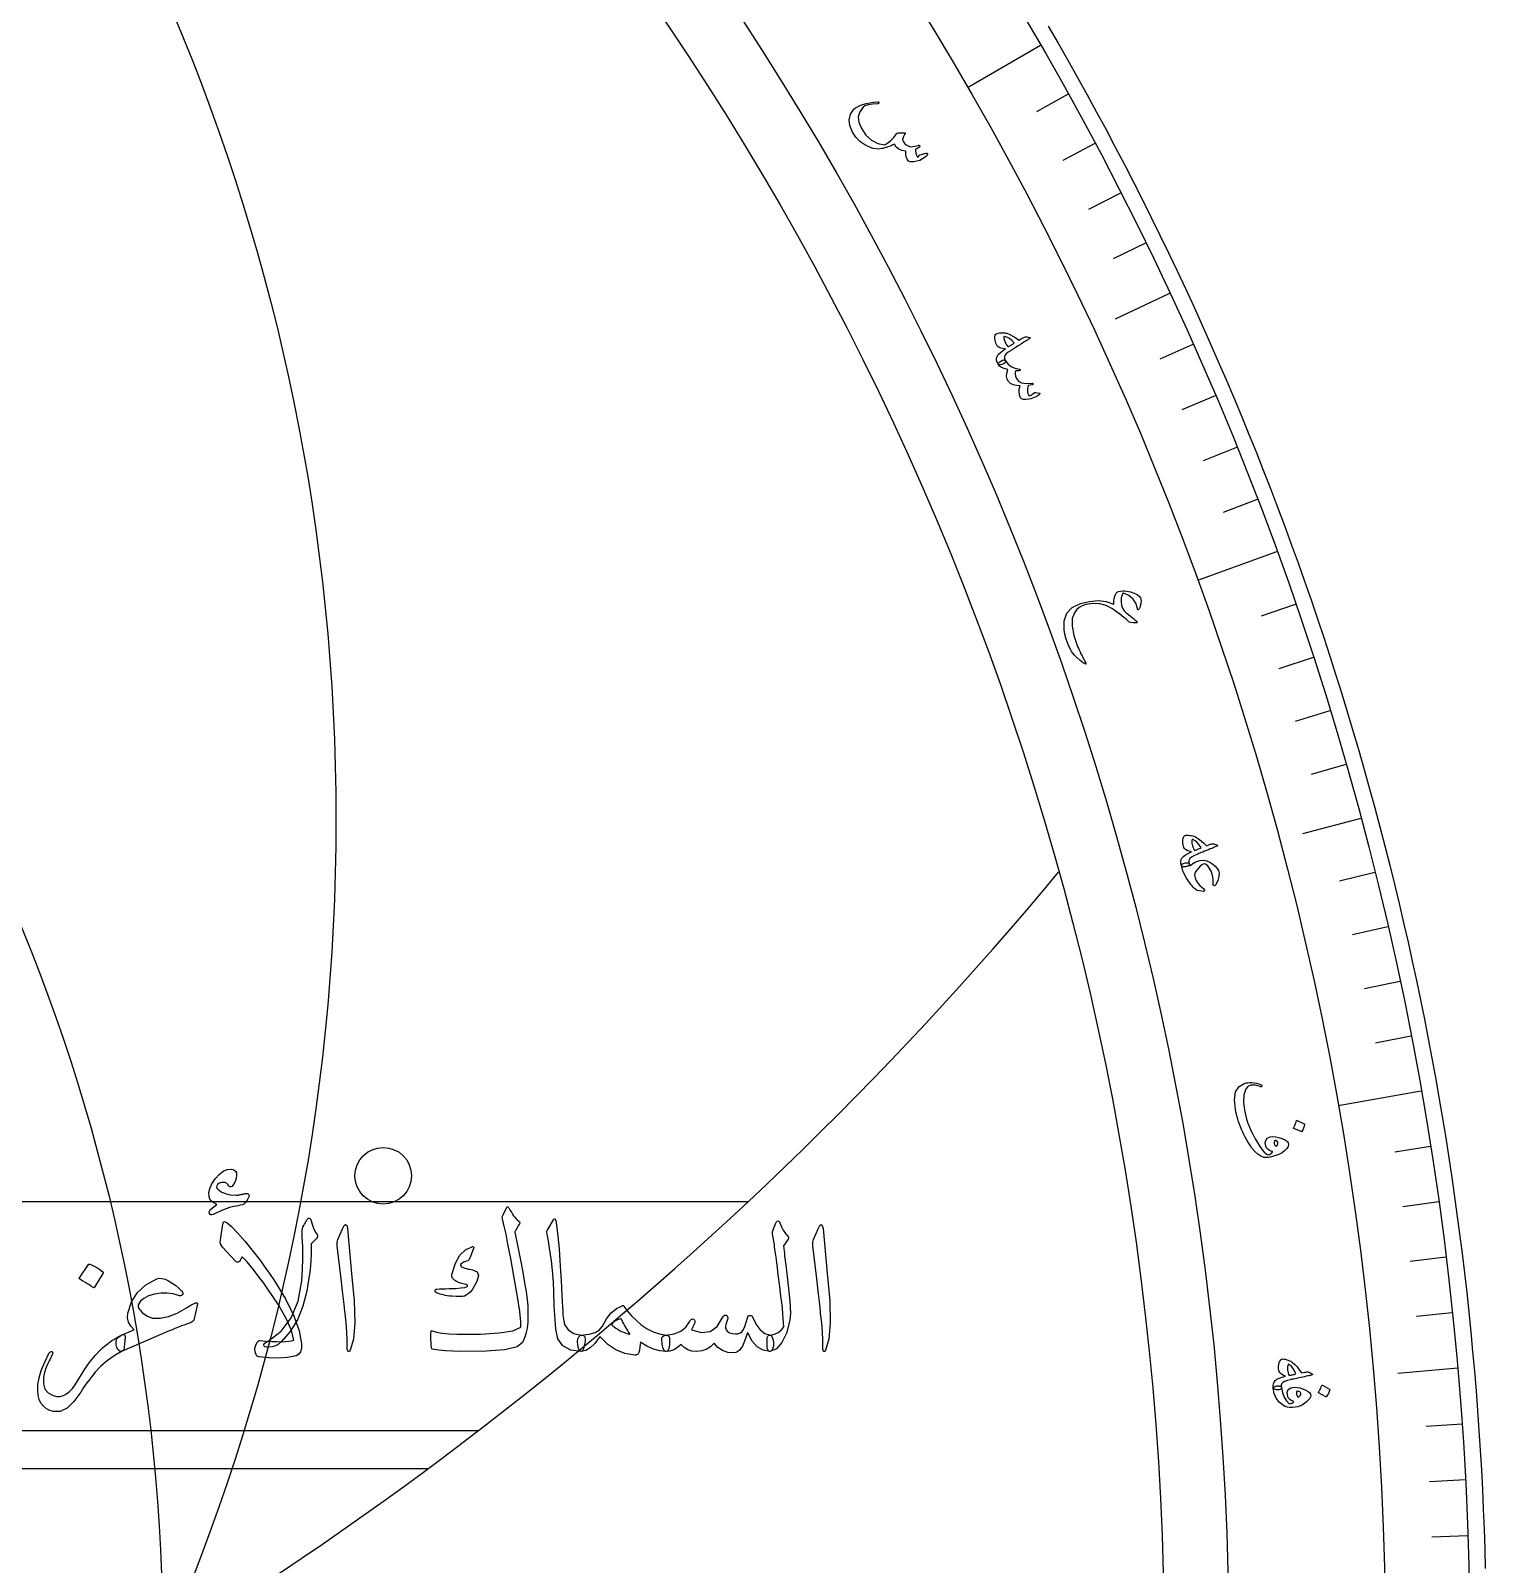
# Model space of a CAD drawing. Header units: millimetres. Extents: x -91 to 91, y -91 to 118.
# Drawn here: x 49.87 to 90.97, y 2.35 to 45.69 of the extents above; entities that cross this region are included whole.
import ezdxf

# ---------------------------------------------------------------- set-up
doc = ezdxf.new("R2010")
doc.units = ezdxf.units.MM
for name, color, linetype in [('CUT_OUTER', 1, 'Continuous'), ('ENGRAVE', 7, 'Continuous'), ('ENGRAVE_FINE', 8, 'Continuous'), ('TEXT', 5, 'Continuous')]:
    doc.layers.add(name, color=color, linetype=linetype)

msp = doc.modelspace()

# ---------------------------------------------------------------- linework, layer by layer
at = {"layer": 'CUT_OUTER'}
msp.add_lwpolyline([(78.6215, 45.822), (78.9012, 45.3387), (79.1779, 44.8537), (79.4516, 44.3671), (79.7224, 43.8787), (79.9901, 43.3887), (80.2548, 42.8971), (80.5165, 42.4039), (80.7752, 41.909), (81.0308, 41.4126), (81.2834, 40.9146), (81.5329, 40.4151), (81.7794, 39.9141), (82.0227, 39.4115), (82.263, 38.9075), (82.5002, 38.402), (82.7343, 37.8951), (82.9652, 37.3867), (83.1931, 36.877), (83.4178, 36.3658), (83.6394, 35.8533), (83.8578, 35.3394), (84.073, 34.8242), (84.2851, 34.3077), (84.4941, 33.7899), (84.6998, 33.2708), (84.9023, 32.7504), (85.1017, 32.2289), (85.2979, 31.7061), (85.4908, 31.1821), (85.6805, 30.657), (85.867, 30.1307), (86.0503, 29.6032), (86.2303, 29.0747), (86.4071, 28.545), (86.5806, 28.0143), (86.7508, 27.4825), (86.9178, 26.9497), (87.0816, 26.4159), (87.242, 25.8811), (87.3992, 25.3453), (87.553, 24.8085), (87.7036, 24.2709), (87.8509, 23.7323), (87.9949, 23.1928), (88.1355, 22.6524), (88.2728, 22.1112), (88.4069, 21.5691), (88.5375, 21.0263), (88.6649, 20.4826), (88.7889, 19.9382), (88.9096, 19.393), (89.0269, 18.8471), (89.1408, 18.3005), (89.2515, 17.7532), (89.3587, 17.2052), (89.4626, 16.6566), (89.5631, 16.1074), (89.6603, 15.5575), (89.754, 15.0071), (89.8444, 14.4561), (89.9314, 13.9045), (90.0151, 13.3525), (90.0953, 12.7999), (90.1721, 12.2468), (90.2456, 11.6933), (90.3156, 11.1394), (90.3823, 10.585), (90.4455, 10.0302), (90.5054, 9.4751), (90.5618, 8.9196), (90.6148, 8.3637), (90.6644, 7.8076), (90.7106, 7.2511), (90.7534, 6.6944), (90.7928, 6.1374), (90.8287, 5.5802), (90.8613, 5.0228), (90.8904, 4.4652), (90.9161, 3.9074), (90.9383, 3.3495), (90.9572, 2.7914), (90.9726, 2.2333)], dxfattribs=at)
at = {"layer": 'ENGRAVE'}
for points in [[(78.4064, 45.2679), (76.3432, 44.0768)], [(82.0534, 38.2621), (80.5111, 37.543)], [(85.0759, 30.9651), (82.8372, 30.1503)], [(87.451, 23.4324), (85.8072, 22.992)], [(89.1605, 15.7214), (86.8143, 15.3077)], [(90.1914, 7.8907), (88.4962, 7.7424)]]:
    msp.add_lwpolyline(points, dxfattribs=at)
for centre, radius in [((0, 0), 90.5359), ((0, 0), 88.1535), ((0, 0), 83.7291), ((0, 0), 81.9), ((0, 23.4034), 58.4966), ((0, 0), 53.6109), ((59.8315, 13.3322), 0.8)]:
    msp.add_circle(centre, radius, dxfattribs=at)
msp.add_arc((0, 87.485), 102.6048, 219.725372, 320.274628, dxfattribs=at)
at = {"layer": 'ENGRAVE_FINE'}
for points in [[(79.1845, 43.8927), (78.2915, 43.3977)], [(79.9385, 42.504), (79.0369, 42.0247)], [(80.6681, 41.1024), (79.7583, 40.6389)], [(81.3731, 39.6883), (80.4554, 39.2407)], [(82.7087, 36.8243), (81.7759, 36.409)], [(83.3387, 35.3752), (82.3989, 34.9763)], [(83.9434, 33.9153), (82.9968, 33.5329)], [(84.5225, 32.4452), (83.5693, 32.0793)], [(85.6034, 29.4756), (84.638, 29.1432)], [(86.1048, 27.9771), (85.1337, 27.6616)], [(86.5799, 26.4701), (85.6035, 26.1716)], [(87.0287, 24.9551), (86.0472, 24.6736)], [(87.8466, 21.9026), (86.8559, 21.6556)], [(88.2155, 20.3661), (87.2206, 20.1365)], [(88.5575, 18.8235), (87.5588, 18.6112)], [(88.8725, 17.2751), (87.8702, 17.0802)], [(89.4213, 14.1629), (88.4128, 14.0032)], [(70.1335, 12.5914), (-70.1335, 12.5914)], [(89.6548, 12.6002), (88.6437, 12.4581)], [(89.8611, 11.0336), (88.8476, 10.9091)], [(90.0399, 9.4636), (89.0245, 9.3569)], [(62.5216, 6.129), (-62.5216, 6.129)], [(90.3154, 6.3155), (89.2968, 6.2442)], [(61.0906, 5.049), (-61.0906, 5.049)], [(90.4118, 4.7383), (89.3922, 4.6848)], [(90.4807, 3.1597), (89.4603, 3.124)]]:
    msp.add_lwpolyline(points, dxfattribs=at)
at = {"layer": 'TEXT'}
for points in [[(75.1728, 42.2282), (75.1847, 42.2298), (75.1944, 42.2286), (75.202, 42.2248), (75.2075, 42.2184), (75.2116, 42.2084), (75.2128, 42.1986), (75.2109, 42.1889), (75.206, 42.1794), (75.1854, 42.1511), (75.156, 42.1228), (75.118, 42.0943), (75.0713, 42.0658), (74.9906, 42.0269), (74.9083, 42), (74.8245, 41.9849), (74.7391, 41.9817), (74.7166, 41.9844), (74.6971, 41.9902), (74.6806, 41.9991), (74.667, 42.0112), (74.6331, 42.0634), (74.6098, 42.127), (74.5971, 42.2022), (74.595, 42.2889), (74.4864, 42.3013), (74.3978, 42.3384), (74.3291, 42.4003), (74.2801, 42.4869), (74.2319, 42.4631), (74.1848, 42.4415), (74.1387, 42.4222), (74.0938, 42.4051), (74.0497, 42.3902), (74.0061, 42.3772), (73.963, 42.3661), (73.9205, 42.3569), (73.8404, 42.3463), (73.76, 42.3478), (73.6791, 42.3614), (73.598, 42.387), (73.4393, 42.4647), (73.3016, 42.5639), (73.1848, 42.6849), (73.0888, 42.8277), (73.0138, 43.0079), (72.9959, 43.175), (73.0353, 43.3291), (73.1321, 43.4704), (73.1752, 43.5074), (73.2313, 43.5426), (73.3003, 43.5759), (73.3823, 43.6074), (73.476, 43.6352), (73.5781, 43.6565), (73.6885, 43.6712), (73.8072, 43.6793), (73.8151, 43.679), (73.8219, 43.6769), (73.8275, 43.673), (73.832, 43.6673), (73.8351, 43.6608), (73.8366, 43.6545), (73.8365, 43.6484), (73.8349, 43.6424), (73.8307, 43.6366), (73.8253, 43.6323), (73.8187, 43.6295), (73.8108, 43.6282), (73.6545, 43.6147), (73.5321, 43.5931), (73.4437, 43.5635), (73.3892, 43.526), (73.2965, 43.3969), (73.2566, 43.2566), (73.2692, 43.1052), (73.3343, 42.9423), (73.47, 42.7408), (73.6267, 42.5944), (73.8048, 42.5029), (74.0045, 42.4663), (74.0928, 42.5176), (74.1781, 42.5857), (74.2602, 42.6707), (74.3391, 42.7728), (74.3465, 42.7842), (74.3542, 42.7925), (74.3622, 42.7977), (74.3706, 42.7997), (74.402, 42.802), (74.4316, 42.804), (74.4594, 42.8056), (74.4854, 42.8069), (74.5092, 42.8078), (74.5306, 42.8079), (74.5497, 42.8075), (74.5664, 42.8064), (74.5741, 42.8048), (74.5789, 42.8011), (74.5809, 42.7954), (74.58, 42.7878), (74.5786, 42.7832), (74.5761, 42.7767), (74.5726, 42.7681), (74.5681, 42.7574), (74.5624, 42.7449), (74.5554, 42.731), (74.547, 42.7155), (74.5373, 42.6986), (74.5191, 42.665), (74.507, 42.6387), (74.5011, 42.6195), (74.5014, 42.6076), (74.5294, 42.5473), (74.572, 42.4954), (74.6292, 42.4518), (74.7011, 42.4164), (74.739, 42.4103), (74.7933, 42.4138), (74.8641, 42.427), (74.9514, 42.4498), (74.9597, 42.4519), (74.9678, 42.4517), (74.9758, 42.4493), (74.9836, 42.4445), (74.9898, 42.4394), (74.9942, 42.4336), (74.9967, 42.4272), (74.9974, 42.42), (74.9884, 42.4037), (74.9642, 42.3858), (74.9248, 42.3663), (74.8702, 42.3451), (74.8681, 42.2848), (74.8772, 42.2267), (74.8973, 42.1709), (74.9285, 42.1173), (74.9444, 42.1272), (74.9564, 42.1367), (74.9645, 42.1458), (74.9689, 42.1547), (74.9724, 42.164), (74.9772, 42.171), (74.9832, 42.1759), (74.9905, 42.1785)], [(78.0813, 37.0253), (78.1021, 37.0185), (78.1089, 37.0086), (78.1017, 36.9956), (78.0805, 36.9795), (78.067, 36.9711), (78.0485, 36.9594), (78.0249, 36.9441), (77.9962, 36.9254), (77.9622, 36.9033), (77.9224, 36.8777), (77.8768, 36.8487), (77.8254, 36.8163), (77.775, 36.7844), (77.7298, 36.7559), (77.6899, 36.7307), (77.6552, 36.709), (77.6259, 36.6907), (77.6022, 36.6758), (77.5841, 36.6645), (77.5715, 36.6567), (77.4932, 36.6053), (77.4361, 36.5576), (77.4, 36.5136), (77.3851, 36.4732), (77.3834, 36.4489), (77.3873, 36.4223), (77.3968, 36.3935), (77.412, 36.3624), (77.4176, 36.3425), (77.4152, 36.324), (77.4048, 36.307), (77.3862, 36.2915), (77.3617, 36.2775), (77.3355, 36.2663), (77.3077, 36.2578), (77.2782, 36.252), (77.2518, 36.2499), (77.2307, 36.2514), (77.215, 36.2564), (77.2046, 36.265), (77.177, 36.3253), (77.1636, 36.3821), (77.1644, 36.4355), (77.1795, 36.4855), (77.212, 36.537), (77.2616, 36.5902), (77.3282, 36.6453), (77.412, 36.7023), (77.3416, 36.7086), (77.2826, 36.721), (77.2352, 36.7396), (77.1993, 36.7643), (77.1791, 36.7886), (77.1609, 36.8198), (77.1447, 36.8579), (77.1304, 36.9029), (77.1191, 36.9522), (77.113, 36.9951), (77.112, 37.0318), (77.1161, 37.0621), (77.126, 37.0897), (77.1397, 37.1115), (77.1573, 37.1273), (77.1788, 37.1373), (77.208, 37.1449), (77.2419, 37.1501), (77.2804, 37.1529), (77.3236, 37.1533), (77.3678, 37.152), (77.4038, 37.1495), (77.4315, 37.1458), (77.4509, 37.141), (77.5383, 37.1044), (77.625, 37.0603), (77.7109, 37.0086), (77.7961, 36.9494), (77.8388, 36.9734), (77.8758, 36.9937), (77.9073, 37.0102), (77.9331, 37.023), (77.9555, 37.0321), (77.9769, 37.0374), (77.9973, 37.0391), (78.0165, 37.0371)], [(77.6636, 36.8667), (77.5953, 36.9366), (77.5264, 36.9906), (77.4569, 37.0287), (77.3868, 37.051), (77.3788, 37.0508), (77.3728, 37.0478), (77.3689, 37.0419), (77.3671, 37.0331), (77.3684, 37.0042), (77.3729, 36.9745), (77.3809, 36.944), (77.3923, 36.9126), (77.4071, 36.8803), (77.4252, 36.8472), (77.4467, 36.8132), (77.4716, 36.7784), (77.4763, 36.7734), (77.4825, 36.7688), (77.4903, 36.7646), (77.4997, 36.7608), (77.5179, 36.7711), (77.5367, 36.7822), (77.5562, 36.7942), (77.5764, 36.807), (77.5972, 36.8207), (77.6187, 36.8352), (77.6408, 36.8505), (77.6636, 36.8667)], [(78.3794, 35.4491), (78.3852, 35.4456), (78.3867, 35.4391), (78.384, 35.4297), (78.3771, 35.4173), (78.3631, 35.401), (78.3407, 35.3833), (78.3099, 35.3643), (78.2705, 35.344), (78.2251, 35.3225), (78.1793, 35.3048), (78.1333, 35.2909), (78.0869, 35.2806), (77.993, 35.2691), (77.9209, 35.271), (77.8707, 35.2862), (77.8424, 35.3148), (77.8102, 35.3982), (77.7972, 35.4831), (77.8035, 35.5695), (77.8288, 35.6573), (77.7235, 35.6614), (77.6333, 35.6821), (77.5582, 35.7194), (77.4982, 35.7733), (77.4592, 35.8409), (77.444, 35.9206), (77.4526, 36.0124), (77.4849, 36.1164), (77.3816, 36.1403), (77.3005, 36.173), (77.2415, 36.2145), (77.2046, 36.265), (77.2057, 36.2792), (77.2197, 36.2987), (77.2467, 36.3236), (77.2866, 36.3539), (77.3287, 36.3779), (77.3637, 36.3874), (77.3914, 36.3822), (77.412, 36.3624), (77.4857, 36.2677), (77.576, 36.1967), (77.6828, 36.1494), (77.8062, 36.1257), (77.8129, 36.1245), (77.8183, 36.1223), (77.8224, 36.1191), (77.8252, 36.1149), (77.8272, 36.1092), (77.8277, 36.1035), (77.8269, 36.0978), (77.8246, 36.0922), (77.8132, 36.0843), (77.7897, 36.0795), (77.7543, 36.078), (77.7069, 36.0797), (77.6892, 36.0404), (77.6858, 35.9907), (77.6966, 35.9305), (77.7218, 35.8597), (77.7785, 35.7833), (77.8705, 35.7359), (77.9978, 35.7174), (78.1604, 35.7279), (78.1687, 35.7285), (78.1752, 35.7277), (78.18, 35.7253), (78.183, 35.7214), (78.1854, 35.7146), (78.1862, 35.7082), (78.1855, 35.7021), (78.1832, 35.6963), (78.1788, 35.6907), (78.1738, 35.6864), (78.1683, 35.6831), (78.1622, 35.6811), (78.0544, 35.6599), (78.0427, 35.6218), (78.0365, 35.5796), (78.0356, 35.5332), (78.04, 35.4827), (78.0493, 35.4357), (78.0618, 35.4025), (78.0775, 35.3829), (78.0964, 35.377), (78.1187, 35.3824), (78.147, 35.3978), (78.1812, 35.4233), (78.2214, 35.4588), (78.2357, 35.4623), (78.2668, 35.4619), (78.3147, 35.4575), (78.3794, 35.4491)], [(81.2048, 29.7008), (81.2288, 29.6667), (81.2432, 29.6254), (81.248, 29.5768), (81.2433, 29.521), (81.2377, 29.4914), (81.2312, 29.4638), (81.2239, 29.438), (81.2157, 29.4142), (81.2068, 29.3923), (81.1973, 29.3724), (81.1873, 29.3546), (81.1767, 29.3387), (81.1652, 29.3266), (81.1555, 29.3263), (81.1475, 29.3379), (81.1414, 29.3614), (81.0987, 29.5088), (81.019, 29.6308), (80.9024, 29.7272), (80.7489, 29.7979), (80.7404, 29.7983), (80.7329, 29.7954), (80.7262, 29.789), (80.7205, 29.7792), (80.6873, 29.6677), (80.6787, 29.5573), (80.6947, 29.4478), (80.7353, 29.3391), (80.7463, 29.3209), (80.7648, 29.299), (80.7907, 29.2733), (80.824, 29.2438), (80.8888, 29.1916), (80.9461, 29.1455), (80.9957, 29.1053), (81.0377, 29.0712), (81.0721, 29.0432), (81.0988, 29.0212), (81.118, 29.0053), (81.1296, 28.9956), (81.1415, 28.9799), (81.1399, 28.9687), (81.125, 28.9618), (81.0966, 28.9593), (81.0193, 28.961), (80.9606, 28.9656), (80.9204, 28.9731), (80.8988, 28.9835), (80.8576, 29.0245), (80.8117, 29.067), (80.761, 29.1109), (80.7055, 29.1563), (80.6451, 29.203), (80.58, 29.2512), (80.5101, 29.3008), (80.4354, 29.3518), (80.2619, 29.4451), (80.0794, 29.4968), (79.8879, 29.5071), (79.6875, 29.4761), (79.5854, 29.4403), (79.497, 29.3895), (79.4223, 29.3237), (79.3612, 29.243), (79.301, 29.0757), (79.2965, 28.8609), (79.3473, 28.5982), (79.4529, 28.2873), (79.4729, 28.2406), (79.4954, 28.1906), (79.5204, 28.1373), (79.5478, 28.0807), (79.5778, 28.021), (79.6104, 27.9584), (79.6457, 27.8929), (79.6836, 27.8245), (79.6893, 27.8124), (79.6918, 27.8028), (79.6911, 27.7958), (79.6871, 27.7912), (79.6587, 27.7944), (79.6054, 27.8283), (79.5272, 27.8929), (79.424, 27.9879), (79.3649, 28.0469), (79.3176, 28.1), (79.2821, 28.1473), (79.2583, 28.1889), (79.1868, 28.3496), (79.1313, 28.4987), (79.0917, 28.6363), (79.0682, 28.7625), (79.0715, 29.0184), (79.1496, 29.2264), (79.3032, 29.3868), (79.5324, 29.4992), (79.7925, 29.565), (80.0361, 29.5848), (80.2631, 29.5581), (80.4735, 29.4848), (80.4804, 29.5852), (80.4937, 29.6698), (80.5134, 29.7385), (80.5397, 29.7913), (80.5521, 29.8076), (80.5673, 29.8212), (80.5851, 29.8321), (80.6057, 29.8402), (80.6646, 29.8526), (80.7221, 29.8594), (80.7783, 29.8606), (80.8332, 29.8562), (80.9487, 29.8336), (81.0491, 29.8001), (81.1345, 29.7558), (81.2048, 29.7008)], [(83.3846, 22.684), (83.4039, 22.6736), (83.4089, 22.6627), (83.3995, 22.6511), (83.3757, 22.639), (83.361, 22.6332), (83.3407, 22.6249), (83.3148, 22.614), (83.2833, 22.6007), (83.2459, 22.5849), (83.2022, 22.5667), (83.1522, 22.5462), (83.096, 22.5234), (83.0407, 22.5009), (82.9912, 22.4807), (82.9474, 22.463), (82.9095, 22.4477), (82.8774, 22.4348), (82.8515, 22.4244), (82.8316, 22.4165), (82.8179, 22.4111), (82.7318, 22.3743), (82.6671, 22.3373), (82.6239, 22.3004), (82.6021, 22.2632), (82.5961, 22.2396), (82.5952, 22.2128), (82.5995, 22.1827), (82.6089, 22.1495), (82.611, 22.1288), (82.6054, 22.1111), (82.5921, 22.0962), (82.5711, 22.0842), (82.5445, 22.0747), (82.5167, 22.0683), (82.4878, 22.0648), (82.4578, 22.0644), (82.4315, 22.067), (82.411, 22.0721), (82.3964, 22.0798), (82.3877, 22.0901), (82.3711, 22.1543), (82.3679, 22.2126), (82.3782, 22.265), (82.4018, 22.3116), (82.4429, 22.3565), (82.5011, 22.4002), (82.5764, 22.4427), (82.6689, 22.484), (82.6007, 22.5026), (82.5449, 22.5252), (82.5015, 22.5519), (82.4705, 22.5825), (82.4549, 22.61), (82.4425, 22.6439), (82.4332, 22.6843), (82.427, 22.7311), (82.4246, 22.7816), (82.4262, 22.825), (82.4316, 22.8612), (82.4411, 22.8903), (82.4556, 22.9158), (82.473, 22.9348), (82.4931, 22.9473), (82.516, 22.9533), (82.5461, 22.9556), (82.5803, 22.9547), (82.6188, 22.9507), (82.6614, 22.9436), (82.7047, 22.9345), (82.7396, 22.9256), (82.7662, 22.9172), (82.7845, 22.909), (82.8641, 22.8576), (82.9416, 22.7989), (83.0171, 22.7329), (83.0906, 22.6596), (83.1368, 22.6757), (83.1768, 22.6891), (83.2107, 22.6998), (83.2383, 22.7078), (83.262, 22.7128), (83.284, 22.7143), (83.3043, 22.7124), (83.323, 22.707)], [(82.9455, 22.6015), (82.8906, 22.6824), (82.8323, 22.7477), (82.7706, 22.7974), (82.7055, 22.8317), (82.6976, 22.8329), (82.6912, 22.831), (82.6864, 22.8259), (82.683, 22.8175), (82.6791, 22.7889), (82.6784, 22.7588), (82.6809, 22.7274), (82.6866, 22.6945), (82.6954, 22.6601), (82.7074, 22.6243), (82.7226, 22.5871), (82.741, 22.5484), (82.7447, 22.5427), (82.75, 22.537), (82.757, 22.5315), (82.7656, 22.5261), (82.7853, 22.533), (82.8058, 22.5407), (82.8271, 22.549), (82.8492, 22.5581), (82.872, 22.5679), (82.8957, 22.5784), (82.9202, 22.5896), (82.9455, 22.6015)], [(83.0062, 21.3686), (82.8412, 21.3969), (82.8244, 21.4016), (82.8104, 21.4067), (82.7993, 21.4121), (82.7911, 21.418), (82.7549, 21.4495), (82.7197, 21.4841), (82.6855, 21.5218), (82.6522, 21.5628), (82.6197, 21.6066), (82.5875, 21.6532), (82.5557, 21.7025), (82.5243, 21.7545), (82.4707, 21.8529), (82.43, 21.9416), (82.4023, 22.0207), (82.3877, 22.0901), (82.3927, 22.1195), (82.4117, 22.1431), (82.4448, 22.161), (82.4919, 22.1732), (82.536, 22.1783), (82.5697, 22.1777), (82.5932, 22.1713), (82.6063, 22.1593), (82.607, 22.1568), (82.6076, 22.1544), (82.6083, 22.1519), (82.6089, 22.1495), (82.612, 22.1307), (82.6162, 22.1126), (82.6215, 22.0952), (82.628, 22.0784), (82.6641, 22.1199), (82.7067, 22.1559), (82.7556, 22.1865), (82.811, 22.2115), (82.9143, 22.2407), (83.0115, 22.2475), (83.1025, 22.2317), (83.1873, 22.1934), (83.2719, 22.1374), (83.3409, 22.0789), (83.3944, 22.0177), (83.4324, 21.9541), (83.4517, 21.8798), (83.4462, 21.7884), (83.4158, 21.68), (83.3603, 21.5547), (83.3506, 21.5397), (83.3383, 21.5306), (83.3235, 21.5274), (83.3062, 21.5302), (83.2917, 21.5368), (83.2822, 21.5471), (83.2776, 21.5609), (83.278, 21.5783), (83.2814, 21.7033), (83.2629, 21.823), (83.2226, 21.9374), (83.1606, 22.0463), (83.1288, 22.0875), (83.0976, 22.1174), (83.0672, 22.1358), (83.0375, 22.1429), (83.0037, 22.1375), (82.9641, 22.1168), (82.9188, 22.0806), (82.8676, 22.0291), (82.8178, 21.9699), (82.7828, 21.9172), (82.7624, 21.8711), (82.7567, 21.8315), (82.7694, 21.7519), (82.7988, 21.6764), (82.8448, 21.6049), (82.9074, 21.5374), (82.9752, 21.4788), (83.0081, 21.4479), (83.0293, 21.4218), (83.0387, 21.4006), (83.0364, 21.3842), (83.0304, 21.3763), (83.0233, 21.371), (83.0153, 21.3685), (83.0062, 21.3686)], [(85.3975, 14.2635), (85.4095, 14.2136), (85.3986, 14.1602), (85.3646, 14.1033), (85.3076, 14.0431), (85.2301, 13.985), (85.1345, 13.9348), (85.0209, 13.8924), (84.8892, 13.8578), (84.841, 13.8485), (84.7954, 13.8444), (84.7525, 13.8456), (84.7122, 13.8521), (84.6287, 13.8846), (84.5451, 13.9394), (84.4612, 14.0167), (84.377, 14.1163), (84.3361, 14.1735), (84.2965, 14.233), (84.2582, 14.2948), (84.2212, 14.3588), (84.1856, 14.4253), (84.1512, 14.4943), (84.1181, 14.566), (84.0862, 14.6402), (84.0561, 14.7151), (84.0283, 14.7885), (84.0027, 14.8605), (83.9795, 14.9312), (83.9586, 15.0007), (83.9403, 15.0691), (83.9245, 15.1366), (83.9113, 15.2031), (83.8831, 15.4853), (83.9182, 15.7031), (84.017, 15.857), (84.1798, 15.9467), (84.2198, 15.9561), (84.2662, 15.9625), (84.319, 15.9658), (84.3782, 15.9662), (84.4443, 15.961), (84.5097, 15.9488), (84.5745, 15.9297), (84.6386, 15.9036), (84.6462, 15.8993), (84.6521, 15.8938), (84.6563, 15.8869), (84.6588, 15.8788), (84.6592, 15.8706), (84.6572, 15.8635), (84.6526, 15.8576), (84.6456, 15.8529), (84.6374, 15.8498), (84.6295, 15.8486), (84.6219, 15.8495), (84.6146, 15.8523), (84.469, 15.8951), (84.3513, 15.8963), (84.2614, 15.856), (84.1993, 15.7745), (84.1492, 15.6112), (84.1376, 15.4163), (84.1643, 15.1894), (84.229, 14.9305), (84.266, 14.8183), (84.3084, 14.7069), (84.3564, 14.5963), (84.4098, 14.4863), (84.4688, 14.3772), (84.5333, 14.2691), (84.6033, 14.1619), (84.6787, 14.0557), (84.7242, 14), (84.77, 13.9597), (84.8162, 13.935), (84.8626, 13.9258), (84.8913, 13.9396), (84.9167, 13.958), (84.9387, 13.981), (84.9573, 14.0087), (84.958, 14.0117), (84.9557, 14.0149), (84.9504, 14.0182), (84.9423, 14.0218), (84.8782, 14.0484), (84.8279, 14.0817), (84.7912, 14.1219), (84.7682, 14.1688), (84.7518, 14.2588), (84.7665, 14.3327), (84.8122, 14.3906), (84.889, 14.4325), (84.961, 14.4442), (85.0531, 14.4351), (85.1652, 14.4048), (85.2972, 14.3535), (85.3307, 14.3358), (85.3586, 14.315), (85.3808, 14.2909), (85.3975, 14.2635)], [(85.8581, 14.8044), (85.8618, 14.8018), (85.8644, 14.7976), (85.8661, 14.792), (85.8666, 14.7849), (85.8554, 14.732), (85.8392, 14.6812), (85.8182, 14.6325), (85.7922, 14.586), (85.7879, 14.5812), (85.7832, 14.5786), (85.7781, 14.5782), (85.7726, 14.5801), (85.5615, 14.667), (85.5562, 14.6707), (85.5541, 14.6762), (85.5553, 14.6836), (85.5597, 14.6928), (85.5635, 14.7008), (85.569, 14.7134), (85.5764, 14.7305), (85.5856, 14.7522), (85.5965, 14.7787), (85.6091, 14.8105), (85.6234, 14.8475), (85.6393, 14.8897), (85.6422, 14.8954), (85.6455, 14.8986), (85.6493, 14.8993), (85.6535, 14.8974)], [(85.0482, 14.1767), (85.061, 14.1692), (85.0728, 14.1684), (85.0834, 14.1743), (85.0929, 14.1867), (85.1131, 14.2342), (85.1133, 14.2732), (85.0937, 14.3036), (85.0542, 14.3256), (85.0429, 14.3274), (85.0334, 14.3266), (85.0255, 14.3232), (85.0195, 14.3171), (85.0031, 14.2781), (85.0025, 14.2416), (85.0175, 14.2078), (85.0482, 14.1767)], [(55.8559, 12.5108), (55.7885, 12.4982), (55.7261, 12.4862), (55.6684, 12.4749), (55.6156, 12.4643), (55.568, 12.4539), (55.5259, 12.4436), (55.4892, 12.4333), (55.4581, 12.4229), (55.4264, 12.4112), (55.3883, 12.3965), (55.3437, 12.3789), (55.2927, 12.3584), (55.2353, 12.3346), (55.1713, 12.3073), (55.1009, 12.2765), (55.0241, 12.2421), (54.9928, 12.2318), (54.9659, 12.2318), (54.9437, 12.2421), (54.9259, 12.2628), (54.9153, 12.3135), (54.9453, 12.3726), (55.016, 12.4401), (55.1274, 12.5159), (55.0422, 12.5644), (54.9776, 12.6167), (54.9337, 12.6729), (54.9104, 12.7329), (54.9059, 12.8463), (54.9337, 12.9693), (54.9937, 13.102), (55.0861, 13.2444), (55.1962, 13.372), (55.3095, 13.4601), (55.4261, 13.5089), (55.5459, 13.5182), (55.6127, 13.5014), (55.6583, 13.4666), (55.6825, 13.4136), (55.6854, 13.3426), (55.6738, 13.2657), (55.6544, 13.1953), (55.6273, 13.1314), (55.5924, 13.0739), (55.5575, 13.0336), (55.5252, 13.0158), (55.4955, 13.0206), (55.4684, 13.0481), (55.4374, 13.0891), (55.4012, 13.1191), (55.3599, 13.1382), (55.3134, 13.1463), (55.2646, 13.1463), (55.2217, 13.1359), (55.1846, 13.1153), (55.1532, 13.0843), (55.1303, 13.0468), (55.1235, 13.0119), (55.1329, 12.9796), (55.1584, 12.9499), (55.254, 12.8792), (55.3702, 12.8272), (55.5071, 12.794), (55.6647, 12.7794), (55.6784, 12.7799), (55.6938, 12.7814), (55.7107, 12.7838), (55.7293, 12.7872), (55.7495, 12.7912), (55.7713, 12.7956), (55.7947, 12.8003), (55.8197, 12.8053), (55.8468, 12.8103), (55.8714, 12.815), (55.8933, 12.8193), (55.9127, 12.8233), (55.9298, 12.8267), (55.945, 12.8292), (55.9582, 12.8306), (55.9695, 12.8311), (55.9908, 12.8288), (56.0083, 12.8221), (56.0218, 12.8108), (56.0315, 12.7949), (56.0377, 12.7798), (56.0406, 12.7652), (56.0402, 12.7513), (56.0367, 12.7381), (55.9866, 12.6445), (55.9398, 12.5754), (55.8962, 12.5308), (55.8559, 12.5108)], [(63.3937, 12.4074), (63.4228, 12.3521), (63.4531, 12.2996), (63.4848, 12.25), (63.5177, 12.2034), (63.5523, 12.1596), (63.5888, 12.1188), (63.6272, 12.0808), (63.6675, 12.0458), (63.683, 12.0261), (63.6882, 12.0032), (63.683, 11.977), (63.6675, 11.9476), (63.5745, 11.7926), (63.5655, 11.7759), (63.559, 11.7616), (63.5552, 11.75), (63.5539, 11.741), (63.6388, 11.322), (63.7128, 10.9434), (63.7757, 10.6052), (63.8277, 10.3073), (63.8684, 10.0501), (63.8975, 9.8339), (63.9149, 9.6587), (63.9207, 9.5246), (63.9207, 9.2714), (63.9162, 9.1912), (63.9078, 9.1106), (63.8955, 9.0297), (63.8794, 8.9485), (63.859, 8.867), (63.8342, 8.7851), (63.8048, 8.7029), (63.7709, 8.6204), (63.6152, 8.4981), (63.2723, 8.4151), (62.7421, 8.3715), (62.0246, 8.3673), (61.8005, 8.375), (61.5932, 8.3879), (61.4027, 8.406), (61.229, 8.4293), (61.2132, 8.4361), (61.2019, 8.4461), (61.1951, 8.4593), (61.1928, 8.4758), (61.1881, 8.5549), (61.1844, 8.6269), (61.1817, 8.6918), (61.1799, 8.7496), (61.1791, 8.8009), (61.1793, 8.8465), (61.1804, 8.8862), (61.1825, 8.9201), (61.1847, 8.9391), (61.1915, 8.9498), (61.2028, 8.9521), (61.2186, 8.9459), (61.3394, 8.9094), (61.4951, 8.8826), (61.6856, 8.8655), (61.911, 8.8581), (62.5842, 8.8584), (63.1109, 8.8904), (63.4909, 8.954), (63.7244, 9.0493), (63.7241, 9.2065), (63.6921, 9.4923), (63.6285, 9.9066), (63.5332, 10.4494), (63.4334, 10.9928), (63.3563, 11.4039), (63.3017, 11.6825), (63.2697, 11.8288), (63.2597, 11.8688), (63.2504, 11.9063), (63.2416, 11.9412), (63.2336, 11.9735), (63.2261, 12.0029), (63.2194, 12.029), (63.2132, 12.0519), (63.2077, 12.0716), (63.1987, 12.1146), (63.1974, 12.1556), (63.2039, 12.1947), (63.2181, 12.2318), (63.3162, 12.4281), (63.3243, 12.4414), (63.333, 12.4501), (63.3424, 12.4543), (63.3524, 12.4539), (63.3647, 12.4472), (63.3756, 12.4372), (63.3853, 12.4239), (63.3937, 12.4074)], [(56.3467, 8.6773), (56.5243, 8.6616), (56.6851, 8.6508), (56.8291, 8.6448), (56.9563, 8.6437), (57.0671, 8.6471), (57.1617, 8.6547), (57.2402, 8.6665), (57.3025, 8.6824), (57.2376, 8.9608), (57.0945, 9.2947), (56.8733, 9.6841), (56.574, 10.129), (56.4565, 10.2926), (56.3467, 10.4423), (56.2446, 10.578), (56.1504, 10.6999), (56.0638, 10.8076), (55.985, 10.9008), (55.914, 10.9794), (55.8507, 11.0435), (55.7732, 10.9092), (55.7403, 10.893), (55.7086, 10.8911), (55.6783, 10.9034), (55.6492, 10.9298), (55.2927, 11.3122), (55.2598, 11.3577), (55.2385, 11.4064), (55.2288, 11.4584), (55.2307, 11.5137), (55.3031, 11.9631), (55.3098, 11.9948), (55.3199, 12.0174), (55.3331, 12.0309), (55.3496, 12.0355), (55.4264, 12.0022), (55.5485, 11.8973), (55.7157, 11.7206), (55.9282, 11.4723), (56.0449, 11.3311), (56.1575, 11.1914), (56.2658, 11.0534), (56.3699, 10.9169), (56.4699, 10.7821), (56.5656, 10.6489), (56.6572, 10.5173), (56.7445, 10.3874), (57.0684, 9.8562), (57.3064, 9.3786), (57.4584, 8.9546), (57.5246, 8.5843), (57.5211, 8.4548), (57.4949, 8.3557), (57.4462, 8.2869), (57.3748, 8.2485), (57.1288, 8.2), (56.8711, 8.1787), (56.6018, 8.1845), (56.3209, 8.2175), (56.295, 8.2217), (56.2744, 8.2291), (56.2589, 8.2397), (56.2485, 8.2536), (56.2153, 8.3605), (56.2085, 8.459), (56.2282, 8.5491), (56.2744, 8.6308), (56.2944, 8.655), (56.3131, 8.6708), (56.3305, 8.6782), (56.3467, 8.6773)], [(56.9563, 8.6463), (56.8753, 8.5781), (56.7871, 8.5287), (56.6919, 8.4981), (56.5895, 8.4861), (56.5307, 8.4893), (56.4888, 8.499), (56.4636, 8.5152), (56.4552, 8.5378), (56.4629, 8.5668), (56.4862, 8.5972), (56.5249, 8.6288), (56.5792, 8.6618), (56.9524, 8.9424), (57.2353, 9.3192), (57.4278, 9.7923), (57.5298, 10.3615), (57.554, 10.6789), (57.5647, 10.9957), (57.5618, 11.3118), (57.5453, 11.6273), (57.5405, 11.7187), (57.5414, 11.7913), (57.5482, 11.8453), (57.5608, 11.8805), (57.5876, 11.927), (57.6112, 11.9683), (57.6315, 12.0045), (57.6486, 12.0355), (57.6628, 12.0613), (57.6745, 12.082), (57.6835, 12.0975), (57.69, 12.1078), (57.7029, 12.121), (57.7158, 12.1298), (57.7287, 12.1339), (57.7416, 12.1336), (57.7578, 12.1275), (57.77, 12.1194), (57.7784, 12.1094), (57.783, 12.0975), (57.8217, 11.9609), (57.8605, 11.8508), (57.8992, 11.7671), (57.938, 11.71), (57.9673, 11.6693), (57.978, 11.6299), (57.9699, 11.5918), (57.9431, 11.555), (57.7985, 11.4052), (57.8009, 11.2578), (57.7978, 11.1049), (57.7893, 10.9465), (57.7752, 10.7826), (57.756, 10.6129), (57.7319, 10.4371), (57.703, 10.2551), (57.6693, 10.067), (57.5608, 9.6431), (57.4058, 9.265), (57.2043, 8.9327), (56.9563, 8.6463)], [(58.6819, 11.8288), (58.7313, 11.9244), (58.771, 11.958), (58.8011, 11.9296), (58.8214, 11.8391), (58.9402, 10.5734), (59.011, 9.7965), (59.0268, 9.1758), (58.9877, 8.7115), (58.8937, 8.4034), (58.8766, 8.3783), (58.8615, 8.3647), (58.8482, 8.3628), (58.8369, 8.3725), (58.8279, 8.3876), (58.8214, 8.4073), (58.8175, 8.4315), (58.8162, 8.4603), (58.8162, 8.6841), (58.8059, 8.9214), (58.7852, 9.1723), (58.7542, 9.4367), (58.7475, 9.5058), (58.7271, 9.6925), (58.6932, 9.9967), (58.6458, 10.4184), (58.5321, 11.3535), (58.5295, 11.4032), (58.5321, 11.4491), (58.5398, 11.491), (58.5528, 11.5292)], [(64.644, 12.0871), (64.654, 12.1026), (64.6634, 12.113), (64.6721, 12.1181), (64.6802, 12.1181), (64.6924, 12.1113), (64.7034, 12.091), (64.7131, 12.0571), (64.7215, 12.0096), (64.7641, 11.6238), (64.799, 11.267), (64.8261, 10.9392), (64.8455, 10.6405), (64.8579, 10.3851), (64.8694, 10.1562), (64.8799, 9.9537), (64.8894, 9.7777), (64.8976, 9.6282), (64.9043, 9.5052), (64.9093, 9.4086), (64.9127, 9.3386), (64.9585, 9.1287), (65.0599, 8.9743), (65.2168, 8.8755), (65.4293, 8.8323), (65.4884, 8.8168), (65.5262, 8.7806), (65.5426, 8.7238), (65.5378, 8.6463), (65.5136, 8.5242), (65.4874, 8.437), (65.4593, 8.3847), (65.4293, 8.3673), (65.1303, 8.4067), (64.9101, 8.5249), (64.7686, 8.7218), (64.706, 8.9976), (64.6962, 9.1295), (64.6873, 9.2617), (64.6794, 9.3943), (64.6724, 9.5272), (64.6661, 9.6603), (64.6601, 9.7939), (64.6545, 9.9277), (64.6492, 10.0619), (64.6395, 10.3178), (64.6259, 10.5482), (64.6085, 10.7531), (64.5872, 10.9324), (64.562, 11.1047), (64.5329, 11.2883), (64.5, 11.4831), (64.4632, 11.6893), (64.4583, 11.7264), (64.4593, 11.7604), (64.4661, 11.791), (64.4787, 11.8185)], [(70.8386, 11.7771), (70.8735, 11.8614), (70.9006, 11.9283), (70.92, 11.9777), (70.9316, 12.0096), (70.9406, 12.03), (70.9522, 12.0445), (70.9664, 12.0532), (70.9832, 12.0561), (71.0023, 12.0529), (71.0181, 12.0432), (71.0307, 12.0271), (71.0401, 12.0045), (71.083, 11.8937), (71.1344, 11.7939), (71.1941, 11.7051), (71.2622, 11.6273), (71.2813, 11.6025), (71.2868, 11.5744), (71.2787, 11.543), (71.2571, 11.5085), (71.1434, 11.3483), (71.1512, 11.2766), (71.1589, 11.2062), (71.1666, 11.1371), (71.1744, 11.0693), (71.1821, 11.0028), (71.1899, 10.9376), (71.1976, 10.8737), (71.2054, 10.811), (71.2768, 10.2311), (71.3204, 9.7777), (71.3362, 9.4509), (71.3242, 9.2507), (71.2267, 8.8875), (71.0995, 8.6191), (70.9426, 8.4457), (70.7559, 8.3673), (70.7508, 8.3673), (70.7456, 8.3673), (70.7404, 8.3673), (70.7353, 8.3673), (70.7046, 8.3963), (70.6849, 8.4629), (70.6762, 8.5668), (70.6784, 8.7083), (70.6833, 8.7606), (70.6978, 8.7987), (70.722, 8.8226), (70.7559, 8.8323), (70.887, 8.8584), (70.9962, 8.9059), (71.0833, 8.9747), (71.1486, 9.0648), (71.1442, 9.1729), (71.1363, 9.296), (71.1248, 9.4338), (71.1098, 9.5866), (71.0916, 9.7535), (71.0704, 9.934), (71.0464, 10.1281), (71.0194, 10.3357), (70.9945, 10.5398), (70.9716, 10.7232), (70.9506, 10.8859), (70.9316, 11.028), (70.9151, 11.1494), (70.9019, 11.2502), (70.8919, 11.3302), (70.8851, 11.3897), (70.8334, 11.6841), (70.8318, 11.7132), (70.8321, 11.7384), (70.8344, 11.7597), (70.8386, 11.7771)], [(72.1199, 11.8288), (72.1693, 11.9244), (72.209, 11.958), (72.239, 11.9296), (72.2594, 11.8391), (72.3782, 10.5734), (72.4489, 9.7965), (72.4647, 9.1758), (72.4256, 8.7115), (72.3317, 8.4034), (72.3146, 8.3783), (72.2994, 8.3647), (72.2862, 8.3628), (72.2749, 8.3725), (72.2658, 8.3876), (72.2594, 8.4073), (72.2555, 8.4315), (72.2542, 8.4603), (72.2542, 8.6841), (72.2439, 8.9214), (72.2232, 9.1723), (72.1922, 9.4367), (72.1854, 9.5058), (72.1651, 9.6925), (72.1312, 9.9967), (72.0837, 10.4184), (71.97, 11.3535), (71.9674, 11.4032), (71.97, 11.4491), (71.9778, 11.491), (71.9907, 11.5292)], [(62.3553, 11.3328), (62.365, 11.3315), (62.3733, 11.3277), (62.3805, 11.3212), (62.3863, 11.3122), (62.3882, 11.3041), (62.3888, 11.2954), (62.3882, 11.286), (62.3863, 11.276), (62.2778, 11.0022), (62.2645, 10.9744), (62.2506, 10.9531), (62.2361, 10.9382), (62.2209, 10.9298), (62.156, 10.9114), (62.1008, 10.8872), (62.0553, 10.8572), (62.0194, 10.8213), (62.0123, 10.8026), (62.022, 10.7826), (62.0485, 10.7613), (62.0918, 10.7387), (62.1207, 10.7287), (62.1505, 10.7193), (62.1814, 10.7106), (62.2132, 10.7025), (62.2463, 10.6951), (62.281, 10.6883), (62.3173, 10.6822), (62.3553, 10.6767), (62.4864, 10.6221), (62.5283, 10.5101), (62.4812, 10.3405), (62.3449, 10.1135), (62.2887, 10.0461), (62.2339, 9.9934), (62.1803, 9.9556), (62.1279, 9.9327), (62.0705, 9.9208), (61.991, 9.9159), (61.8896, 9.9182), (61.7663, 9.9276), (61.7033, 9.9337), (61.6436, 9.9418), (61.5871, 9.9518), (61.5338, 9.9637), (61.4838, 9.9766), (61.4369, 9.9895), (61.3933, 10.0025), (61.353, 10.0154), (61.3281, 10.0293), (61.3104, 10.0451), (61.2997, 10.0628), (61.2961, 10.0825), (61.2994, 10.1029), (61.3091, 10.1174), (61.3252, 10.1261), (61.3478, 10.129), (61.4198, 10.1339), (61.5015, 10.1381), (61.5929, 10.1416), (61.694, 10.1445), (61.8825, 10.15), (62.0298, 10.1613), (62.1357, 10.1784), (62.2003, 10.2014), (62.2087, 10.2075), (62.2132, 10.2156), (62.2138, 10.2256), (62.2106, 10.2375), (62.2061, 10.245), (62.1977, 10.2517), (62.1854, 10.2579), (62.1693, 10.2634), (62.0194, 10.2995), (61.9568, 10.3176), (61.9032, 10.3409), (61.8586, 10.3693), (61.8231, 10.4029), (61.7931, 10.4423), (61.7753, 10.4829), (61.7698, 10.5249), (61.7766, 10.5682), (61.8709, 10.8601), (61.9988, 11.0848), (62.1602, 11.2424), (62.3553, 11.3328)], [(51.5006, 10.8213), (51.507, 10.8278), (51.5161, 10.8317), (51.5277, 10.833), (51.5419, 10.8317), (51.6423, 10.791), (51.7369, 10.7413), (51.8257, 10.6825), (51.9087, 10.6147), (51.9168, 10.6044), (51.9203, 10.594), (51.9194, 10.5837), (51.9139, 10.5734), (51.671, 10.1807), (51.662, 10.1713), (51.6504, 10.1691), (51.6362, 10.1739), (51.6194, 10.1859), (51.6048, 10.1962), (51.5819, 10.2117), (51.5506, 10.2324), (51.5109, 10.2582), (51.4621, 10.2892), (51.4037, 10.3254), (51.3355, 10.3667), (51.2577, 10.4132), (51.2474, 10.4209), (51.2422, 10.4287), (51.2422, 10.4364), (51.2474, 10.4442)], [(54.5798, 9.6641), (54.4764, 9.2507), (54.4648, 9.2307), (54.4454, 9.212), (54.4183, 9.1946), (54.3834, 9.1784), (54.3061, 9.1511), (54.2239, 9.1209), (54.1369, 9.0878), (54.045, 9.0518), (53.9483, 9.0133), (53.8468, 8.9724), (53.7404, 8.9293), (53.6291, 8.8839), (52.4408, 8.3673), (52.3866, 8.3792), (52.3427, 8.4151), (52.3091, 8.4748), (52.2859, 8.5584), (52.282, 8.6472), (52.3065, 8.7225), (52.3595, 8.7842), (52.4408, 8.8323), (52.451, 8.8369), (52.4712, 8.8458), (52.5014, 8.8589), (52.5416, 8.8762), (52.5915, 8.8973), (52.6507, 8.922), (52.7193, 8.9503), (52.7973, 8.9821), (52.6969, 9.0851), (52.6333, 9.1978), (52.6065, 9.3202), (52.6165, 9.4522), (52.716, 9.7664), (52.8852, 10.0322), (53.1241, 10.2495), (53.4328, 10.4184), (53.5003, 10.4342), (53.5788, 10.43), (53.6682, 10.4058), (53.7686, 10.3615), (53.8729, 10.3012), (53.9688, 10.2337), (54.0563, 10.1591), (54.1354, 10.0774), (54.1577, 10.0473), (54.1677, 10.0193), (54.1655, 9.9931), (54.1509, 9.9689), (54.129, 9.9502), (54.1044, 9.9405), (54.0773, 9.9398), (54.0476, 9.9482), (53.8929, 9.997), (53.7286, 10.0193), (53.5545, 10.0151), (53.3708, 9.9844), (53.2045, 9.9347), (53.0724, 9.8681), (52.9746, 9.7848), (52.911, 9.6847), (52.9045, 9.6402), (52.9213, 9.5891), (52.9614, 9.5317), (53.0247, 9.4677), (53.097, 9.4096), (53.1693, 9.3644), (53.2416, 9.3321), (53.314, 9.3127), (53.5306, 9.3073), (53.7622, 9.3528), (54.0085, 9.4493), (54.2698, 9.5969), (54.2979, 9.6147), (54.3253, 9.6318), (54.3521, 9.6482), (54.3783, 9.6641), (54.4035, 9.6789), (54.4273, 9.6925), (54.4499, 9.7047), (54.4713, 9.7157), (54.5304, 9.7435), (54.5681, 9.7441), (54.5846, 9.7177), (54.5798, 9.6641)], [(66.5814, 9.6589), (66.596, 9.6641), (66.6085, 9.6641), (66.6192, 9.6589), (66.6279, 9.6486), (66.7287, 9.511), (66.8449, 9.3773), (66.9767, 9.2475), (67.1239, 9.1216), (67.286, 9.0086), (67.4571, 8.9227), (67.6373, 8.8639), (67.8265, 8.8323), (67.8695, 8.8223), (67.9002, 8.7974), (67.9186, 8.7577), (67.9247, 8.7031), (67.9186, 8.5562), (67.9002, 8.4512), (67.8695, 8.3883), (67.8265, 8.3673), (67.6493, 8.3834), (67.4688, 8.4319), (67.285, 8.5126), (67.0981, 8.6256), (67.0845, 8.4968), (67.0697, 8.3996), (67.0535, 8.334), (67.0361, 8.3001), (67.0144, 8.282), (66.9909, 8.2691), (66.9654, 8.2614), (66.9379, 8.2588), (66.6586, 8.3082), (66.4045, 8.4099), (66.1755, 8.5639), (65.9718, 8.7703), (65.9637, 8.7777), (65.955, 8.7793), (65.9456, 8.7751), (65.9356, 8.7651), (65.8071, 8.5949), (65.6799, 8.4719), (65.5539, 8.396), (65.4293, 8.3673), (65.4032, 8.3725), (65.3815, 8.3879), (65.3644, 8.4138), (65.3518, 8.4499), (65.3289, 8.5578), (65.3221, 8.6489), (65.3315, 8.7231), (65.357, 8.7806), (65.3751, 8.8032), (65.3931, 8.8193), (65.4112, 8.829), (65.4293, 8.8323), (65.6486, 8.8536), (65.8207, 8.902), (65.9456, 8.9776), (66.0234, 9.0803), (66.1436, 9.2888), (66.2766, 9.4548), (66.4226, 9.5782), (66.5814, 9.6589)], [(66.5608, 9.2766), (66.5546, 9.283), (66.5466, 9.2869), (66.5365, 9.2882), (66.5246, 9.2869), (66.4526, 9.2653), (66.3916, 9.2365), (66.3415, 9.2007), (66.3024, 9.1578), (66.2931, 9.1406), (66.2908, 9.1255), (66.2957, 9.1122), (66.3076, 9.1009), (66.3552, 9.0633), (66.4051, 9.0279), (66.4573, 8.9948), (66.5117, 8.964), (66.5683, 8.9354), (66.6273, 8.9091), (66.6885, 8.8851), (66.7519, 8.8633), (66.7682, 8.8594), (66.781, 8.8581), (66.7902, 8.8594), (66.7958, 8.8633), (66.7979, 8.8691), (66.7965, 8.8762), (66.7915, 8.8846), (66.7829, 8.8943), (66.7568, 8.9319), (66.73, 8.9724), (66.7025, 9.0158), (66.6744, 9.0622), (66.646, 9.1114), (66.6176, 9.1636), (66.5892, 9.2186), (66.5608, 9.2766)], [(68.4827, 9.2042), (68.4988, 9.2323), (68.5163, 9.2546), (68.535, 9.2711), (68.555, 9.2817), (68.575, 9.2859), (68.5938, 9.283), (68.6112, 9.273), (68.6273, 9.2559), (68.6386, 9.233), (68.6415, 9.2055), (68.6361, 9.1736), (68.6222, 9.1371), (68.612, 9.1187), (68.6022, 9.0996), (68.5926, 9.0799), (68.5834, 9.0596), (68.5739, 9.0389), (68.5634, 9.0183), (68.5519, 8.9976), (68.5395, 8.9769), (68.8285, 8.903), (69.0704, 8.9343), (69.2651, 9.0709), (69.4126, 9.3127), (69.4285, 9.3408), (69.4449, 9.3631), (69.462, 9.3796), (69.4798, 9.3902), (69.4998, 9.3948), (69.5186, 9.3928), (69.536, 9.3844), (69.5521, 9.3696), (69.5641, 9.3496), (69.5689, 9.3257), (69.5667, 9.2979), (69.5573, 9.2662), (69.5308, 9.1897), (69.5134, 9.1255), (69.505, 9.0735), (69.5056, 9.0338), (69.5234, 8.9772), (69.5612, 8.9317), (69.619, 8.8972), (69.6968, 8.8736), (69.7814, 8.8633), (69.8544, 8.8684), (69.9157, 8.8891), (69.9654, 8.9253), (70.0087, 8.9844), (70.0507, 9.0738), (70.0914, 9.1936), (70.1308, 9.3437), (70.1366, 9.3618), (70.1489, 9.3747), (70.1676, 9.3825), (70.1928, 9.3851), (70.2186, 9.3825), (70.2393, 9.3747), (70.2548, 9.3618), (70.2651, 9.3437), (70.3658, 9.1316), (70.4821, 8.9756), (70.6138, 8.8759), (70.7611, 8.8323), (70.7918, 8.8193), (70.8166, 8.7909), (70.8357, 8.747), (70.8489, 8.6876), (70.8583, 8.6233), (70.8605, 8.5649), (70.8557, 8.5123), (70.8437, 8.4654), (70.827, 8.4225), (70.8076, 8.3918), (70.7856, 8.3734), (70.7611, 8.3673), (70.5635, 8.3993), (70.3943, 8.4952), (70.2535, 8.655), (70.1411, 8.8788), (70.1356, 8.8904), (70.1295, 8.8943), (70.1227, 8.8904), (70.1153, 8.8788), (70.0675, 8.7318), (70.0223, 8.6114), (69.9797, 8.5174), (69.9396, 8.4499), (69.896, 8.4018), (69.8479, 8.366), (69.7953, 8.3424), (69.7381, 8.3311), (69.566, 8.3424), (69.4165, 8.3918), (69.2896, 8.4793), (69.1853, 8.6049), (69.0788, 8.501), (68.9606, 8.4267), (68.8308, 8.3821), (68.6893, 8.3673), (68.5534, 8.3799), (68.4349, 8.4177), (68.3338, 8.4806), (68.2502, 8.5688), (68.1478, 8.4806), (68.0422, 8.4177), (67.9334, 8.3799), (67.8214, 8.3673), (67.7771, 8.3889), (67.7426, 8.4538), (67.7177, 8.562), (67.7025, 8.7134), (67.708, 8.7596), (67.7297, 8.7948), (67.7674, 8.819), (67.8214, 8.8323), (68.0545, 8.8691), (68.2424, 8.9433), (68.3852, 9.0551), (68.4827, 9.2042)], [(52.4408, 8.3673), (52.2258, 8.2433), (52.0301, 8.1038), (51.8538, 7.9488), (51.6969, 7.7783), (51.6317, 7.6995), (51.5703, 7.6233), (51.5128, 7.5497), (51.4592, 7.4787), (51.4095, 7.4102), (51.3636, 7.3443), (51.3217, 7.281), (51.2836, 7.2203), (51.0921, 6.9514), (50.9, 6.7696), (50.7072, 6.6749), (50.5138, 6.6675), (50.4104, 6.6963), (50.3174, 6.7463), (50.2348, 6.8177), (50.1624, 6.9103), (50.1124, 7.0072), (50.0811, 7.1273), (50.0685, 7.2707), (50.0746, 7.4373), (50.1063, 7.6207), (50.1702, 7.83), (50.2664, 8.065), (50.3949, 8.326), (50.4059, 8.3402), (50.4182, 8.3518), (50.4317, 8.3608), (50.4466, 8.3673), (50.4608, 8.3702), (50.4724, 8.3686), (50.4815, 8.3624), (50.4879, 8.3518), (50.4921, 8.3373), (50.4944, 8.3247), (50.4947, 8.314), (50.4931, 8.3053), (50.4889, 8.2967), (50.4815, 8.2814), (50.4708, 8.2593), (50.4569, 8.2304), (50.4398, 8.1947), (50.4195, 8.1522), (50.3959, 8.103), (50.3691, 8.047), (50.322, 7.9436), (50.2839, 7.8403), (50.2548, 7.737), (50.2348, 7.6336), (50.2306, 7.4506), (50.2748, 7.3043), (50.3675, 7.1948), (50.5086, 7.1222), (50.6116, 7.098), (50.7088, 7.0976), (50.8002, 7.1212), (50.8857, 7.1687), (50.9678, 7.2332), (51.0485, 7.3185), (51.1279, 7.4244), (51.2061, 7.551), (51.3023, 7.7137), (51.3998, 7.8661), (51.4986, 8.0082), (51.5987, 8.14), (51.7008, 8.2617), (51.8054, 8.3737), (51.9126, 8.4761), (52.0224, 8.5688), (52.0674, 8.6045), (52.1147, 8.6392), (52.1643, 8.6729), (52.2161, 8.7057), (52.2699, 8.7378), (52.3252, 8.7696), (52.3822, 8.8011), (52.4408, 8.8323), (52.4838, 8.8491), (52.5145, 8.8478), (52.5329, 8.8284), (52.539, 8.7909), (52.5363, 8.7423), (52.5332, 8.6947), (52.5298, 8.648), (52.5261, 8.6024), (52.5217, 8.558), (52.5164, 8.5152), (52.5101, 8.474), (52.5028, 8.4344), (52.497, 8.4167), (52.4848, 8.3996), (52.466, 8.3831), (52.4408, 8.3673)], [(86.0679, 7.7385), (86.085, 7.7249), (86.088, 7.7132), (86.0767, 7.7035), (86.0512, 7.6958), (86.0357, 7.6926), (86.0142, 7.688), (85.9869, 7.6818), (85.9535, 7.6742), (85.9139, 7.6652), (85.8677, 7.655), (85.8149, 7.6435), (85.7555, 7.6309), (85.6971, 7.6184), (85.6449, 7.6072), (85.5987, 7.5975), (85.5587, 7.589), (85.5249, 7.582), (85.4975, 7.5763), (85.4766, 7.5719), (85.4621, 7.569), (85.3708, 7.5478), (85.3007, 7.5228), (85.2517, 7.4939), (85.2237, 7.4612), (85.2137, 7.439), (85.2082, 7.4127), (85.2071, 7.3824), (85.2106, 7.348), (85.209, 7.3273), (85.2004, 7.3108), (85.1847, 7.2985), (85.1619, 7.2903), (85.134, 7.2857), (85.1056, 7.2842), (85.0765, 7.2859), (85.0469, 7.2906), (85.0214, 7.2978), (85.0021, 7.3065), (84.9891, 7.3166), (84.9824, 7.3283), (84.9773, 7.3944), (84.9844, 7.4523), (85.0036, 7.5021), (85.0351, 7.5439), (85.0833, 7.5809), (85.1483, 7.6137), (85.2299, 7.6424), (85.3281, 7.6668), (85.2642, 7.6971), (85.2133, 7.7292), (85.1752, 7.763), (85.1501, 7.7986), (85.1395, 7.8284), (85.1332, 7.8639), (85.1311, 7.9053), (85.1333, 7.9525), (85.1398, 8.0026), (85.1489, 8.045), (85.1606, 8.0798), (85.175, 8.1068), (85.1938, 8.1293), (85.2142, 8.145), (85.2362, 8.1538), (85.2598, 8.1557), (85.2898, 8.1527), (85.3234, 8.1458), (85.3605, 8.1352), (85.4012, 8.1207), (85.4422, 8.1041), (85.4751, 8.0893), (85.4998, 8.0763), (85.5164, 8.065), (85.5857, 8.0005), (85.6518, 7.9291), (85.7146, 7.8509), (85.7741, 7.7659), (85.8224, 7.7737), (85.8642, 7.7799), (85.8994, 7.7845), (85.928, 7.7876), (85.9522, 7.7883), (85.9741, 7.786), (85.9938, 7.7805), (86.0112, 7.772)], [(85.6211, 7.7341), (85.5812, 7.8233), (85.5352, 7.8978), (85.4832, 7.9576), (85.4251, 8.0027), (85.4175, 8.0054), (85.4109, 8.0046), (85.4052, 8.0004), (85.4005, 7.9928), (85.3916, 7.9653), (85.3857, 7.9358), (85.3826, 7.9044), (85.3824, 7.871), (85.3851, 7.8356), (85.3907, 7.7983), (85.3991, 7.759), (85.4104, 7.7177), (85.4131, 7.7114), (85.4173, 7.7049), (85.4232, 7.6982), (85.4307, 7.6914), (85.4513, 7.6948), (85.4728, 7.6987), (85.4953, 7.7032), (85.5186, 7.7083), (85.5429, 7.7139), (85.568, 7.7201), (85.5941, 7.7268), (85.6211, 7.7341)], [(86.0443, 7.1241), (86.0432, 7.1064), (86.0372, 7.0863), (86.0263, 7.0639), (86.0104, 7.0391), (85.9129, 6.9309), (85.7996, 6.8521), (85.6704, 6.8026), (85.5255, 6.7823), (85.4491, 6.7841), (85.3803, 6.7944), (85.3192, 6.8132), (85.2656, 6.8406), (85.1519, 6.934), (85.0669, 7.0464), (85.0104, 7.1778), (84.9824, 7.3283), (84.9847, 7.3439), (84.9945, 7.3579), (85.0118, 7.3704), (85.0365, 7.3813), (85.0504, 7.3857), (85.0646, 7.3891), (85.0793, 7.3914), (85.0943, 7.3926), (85.1093, 7.3931), (85.1237, 7.393), (85.1375, 7.3923), (85.1506, 7.3912), (85.1737, 7.3863), (85.1914, 7.3775), (85.2037, 7.3647), (85.2106, 7.348), (85.2432, 7.2014), (85.2911, 7.0758), (85.3543, 6.9711), (85.4329, 6.8872), (85.4682, 6.8944), (85.4962, 6.9019), (85.5168, 6.9098), (85.53, 6.918), (85.5412, 6.9276), (85.5483, 6.9361), (85.5514, 6.9437), (85.5504, 6.9504), (85.5484, 6.9548), (85.5459, 6.9583), (85.5428, 6.9608), (85.5392, 6.9622), (85.4871, 6.9826), (85.4459, 7.0095), (85.4157, 7.0431), (85.3964, 7.0833), (85.377, 7.203), (85.4028, 7.2886), (85.4739, 7.3402), (85.5904, 7.3577), (85.6584, 7.3533), (85.7299, 7.3389), (85.8048, 7.3146), (85.8831, 7.2802), (85.9511, 7.2426), (86.0006, 7.204), (86.0317, 7.1645), (86.0443, 7.1241)], [(86.5681, 7.3046), (86.5715, 7.3017), (86.5738, 7.2973), (86.5749, 7.2916), (86.5749, 7.2845), (86.5591, 7.2329), (86.5386, 7.1838), (86.5134, 7.1373), (86.4835, 7.0933), (86.4787, 7.0889), (86.4738, 7.0867), (86.4687, 7.0868), (86.4634, 7.0891), (86.2607, 7.1936), (86.2557, 7.1977), (86.2541, 7.2034), (86.2559, 7.2106), (86.2611, 7.2194), (86.2655, 7.227), (86.2722, 7.239), (86.281, 7.2554), (86.2921, 7.2762), (86.3052, 7.3016), (86.3205, 7.3321), (86.3379, 7.3676), (86.3575, 7.4081), (86.3608, 7.4136), (86.3644, 7.4165), (86.3682, 7.4168), (86.3722, 7.4146)], [(85.7633, 7.1854), (85.7541, 7.2101), (85.7336, 7.2284), (85.7017, 7.2403), (85.6587, 7.2458), (85.652, 7.2451), (85.6473, 7.2442), (85.6445, 7.2432), (85.6437, 7.242), (85.6396, 7.2159), (85.6385, 7.1897), (85.6402, 7.1635), (85.6448, 7.1371), (85.6516, 7.1142), (85.6604, 7.0956), (85.671, 7.0812), (85.6835, 7.0712), (85.7218, 7.1032), (85.7479, 7.1329), (85.7618, 7.1603), (85.7633, 7.1854)]]:
    msp.add_lwpolyline(points, close=True, dxfattribs=at)

doc.saveas('drawing.dxf')
